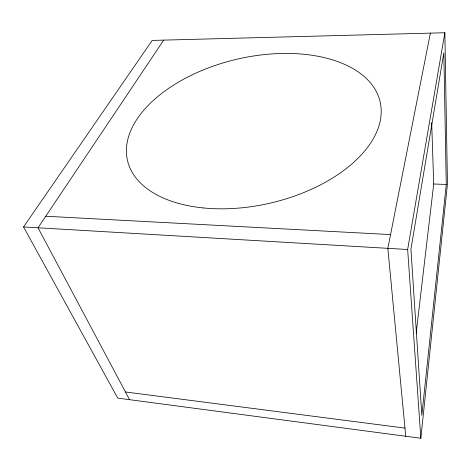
<?xml version="1.0" encoding="UTF-8"?>
<svg xmlns="http://www.w3.org/2000/svg" width="471" height="471" viewBox="0 0 471 471"><rect width="100%" height="100%" fill="white"/><g stroke="black" fill="none" stroke-linecap="round" stroke-linejoin="round"><path stroke-width="0.71" d="M420.844 438.26L447.45 184.149L444.871 32.74L152.198 40.424L23.55 226.934L117.732 398.113L420.844 438.26L407.65 249.5L444.871 32.74M446.261 184.432L421.828 415.351L410.93 249.253L443.835 52.817L446.261 184.432L433.72 184.02L416.164 333.097M430.388 33.123L387.839 248.341L405.755 436.264M163.696 40.123L38.027 227.781L129.578 399.685M45.764 216.23L390.559 234.587M23.55 226.934L407.65 249.5M125.474 391.972L404.978 428.104M431.672 122.578L433.72 184.02M203.484 207.958A129.678 73.853 -13.1 0 0 380.321 102.713A129.678 73.853 -13.1 0 0 177.591 82.66A129.678 73.853 -13.1 0 0 203.484 207.958"/></g></svg>
